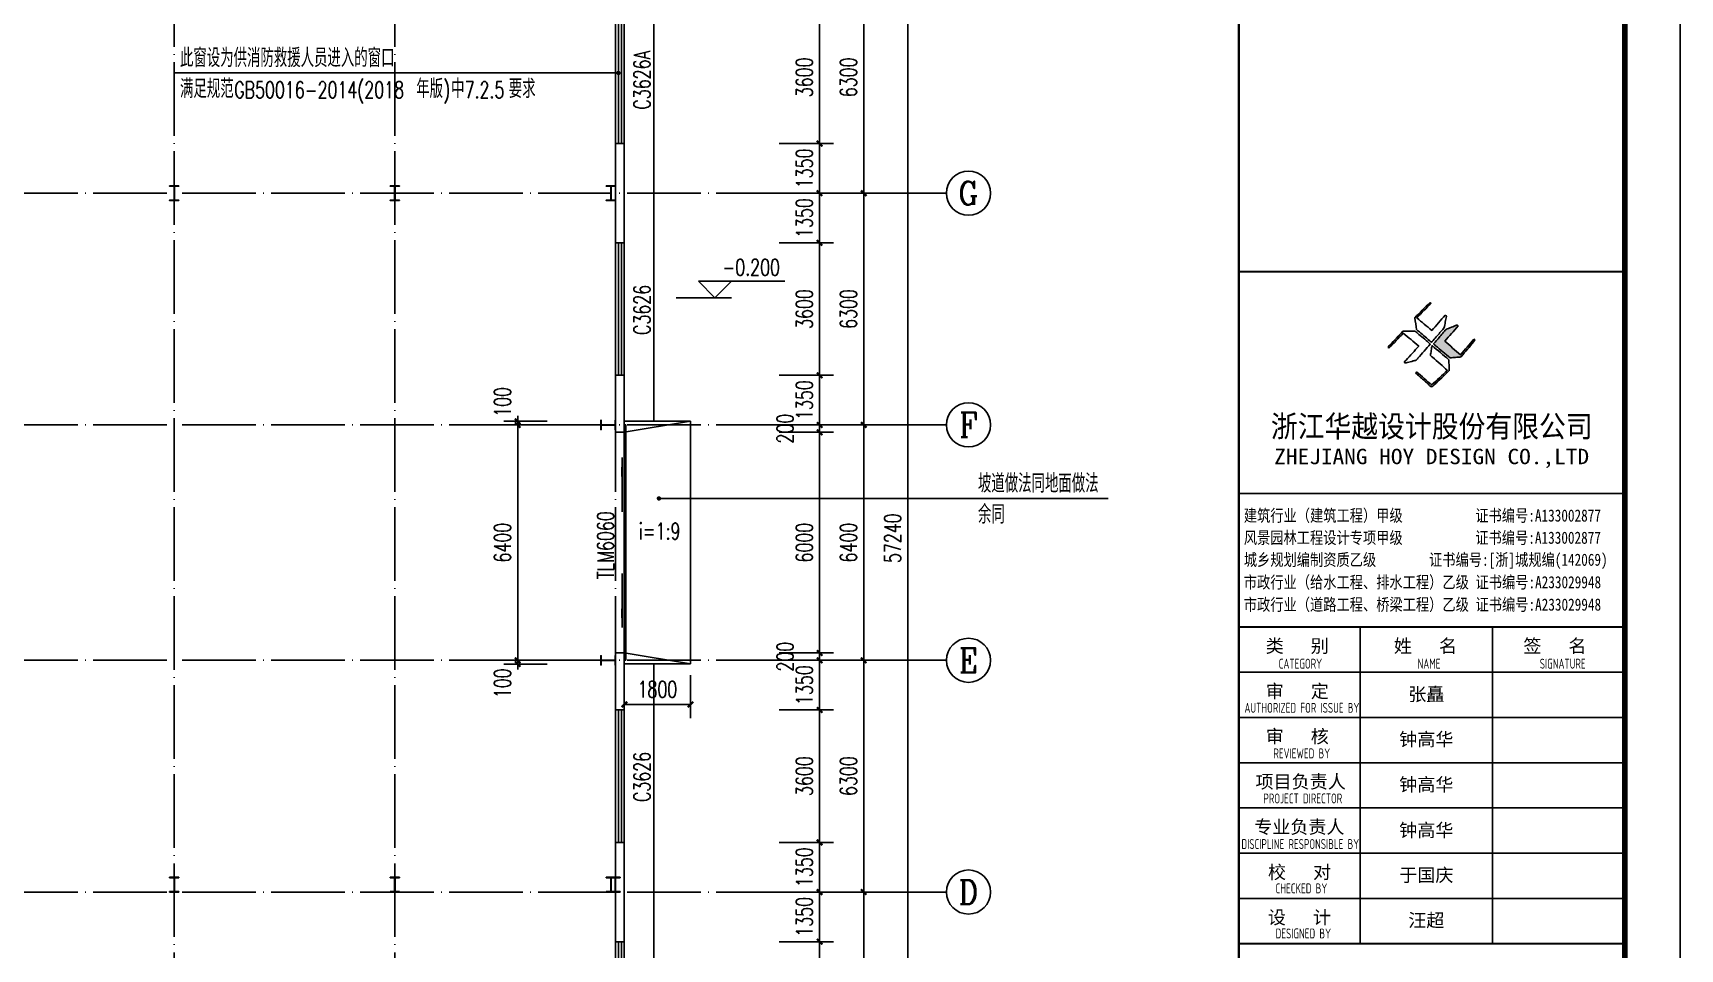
# Model space of a CAD drawing. Extents: x 1900113 to 2270874, y 17288394 to 17931430.
# Drawn here: x 2226082 to 2270874, y 17776825 to 17801733 of the extents above; entities that cross this region are included whole.
import ezdxf
from ezdxf.enums import TextEntityAlignment as Align

# ---------------------------------------------------------------- set-up
doc = ezdxf.new("R2010")
doc.units = 0
doc.header["$LTSCALE"] = 1000
doc.header["$MEASUREMENT"] = 0
doc.linetypes.add('DOTE', pattern=[2.42, 2, -0.2, 0.02, -0.2])
doc.layers.get('Defpoints').update_dxf_attribs({"color": 250})
for name, color, linetype in [('AXIS_TEXT', 7, 'Continuous'), ('AXIS_内部', 151, 'Continuous'), ('AXIS_外部', 171, 'Continuous'), ('COLUMN', 2, 'Continuous'), ('DIM_LEAD', 145, 'Continuous'), ('DIM_SYMB', 165, 'Continuous'), ('DOTE', 1, 'DOTE'), ('GROUND', 150, 'Continuous'), ('PUB_TEXT', 7, 'Continuous'), ('PUB_TITLE', 4, 'Continuous'), ('TK', 4, 'Continuous'), ('WALL-PARAPET', 6, 'Continuous'), ('WINDOW', 140, 'Continuous'), ('WINDOW_TEXT', 7, 'Continuous'), ('标高', 83, 'Continuous')]:
    doc.layers.add(name, color=color, linetype=linetype)
doc.styles.add('-宋体', font='', dxfattribs={"width": 0.8})
doc.styles.add('_TCH_AXIS', font='COMPLEX', dxfattribs={"bigfont": 'GBCBIG'})
doc.styles.add('_TCH_DIM', font='SIMPLEX', dxfattribs={"bigfont": 'GBCBIG'})
doc.styles.add('_TCH_DIM_T3', font='SIMPLEX', dxfattribs={"width": 0.705882, "bigfont": 'GBCBIG'})
doc.styles.add('_TCH_WINDOW', font='SIMPLEX', dxfattribs={"height": 3.5, "bigfont": 'GBCBIG'})
doc.styles.add('COMPLEX', font='COMPLEX')
doc.styles.add('HT', font='simhei.ttf', dxfattribs={"width": 0.7})
doc.styles.add('TSSD_REIN', font='tssdeng.shx', dxfattribs={"width": 0.7, "bigfont": 'tssdchn.shx'})
doc.styles.add('图签宋体', font='', dxfattribs={"height": 300})
doc.styles.add('图签黑体', font='simhei.ttf', dxfattribs={"height": 550})
doc.styles.get('-宋体').set_extended_font_data('SimSun')
doc.styles.get('图签宋体').set_extended_font_data('NSimSun')
doc.dimstyles.new('_TCH_ARCH&&150', dxfattribs={"dimtxt": 446.25, "dimasz": 150, "dimexe": 375, "dimexo": 450, "dimgap": 189.375, "dimtad": 1, "dimdec": 0, "dimzin": 0, "dimdsep": 46, "dimtxsty": '_TCH_DIM_T3', "dimblk": 'ARCHTICK', "dimcen": 0.09, "dimclrt": 7, "dimazin": 2, "dimtfac": 1, "dimtdec": 0, "dimtix": 1, "dimtmove": 2, "dimatfit": 3, "dimfxl": 0, "dimtolj": 1, "dimtzin": 0, "dimarcsym": 0})

# ---------------------------------------------------------------- blocks, each defined once
blk = doc.blocks.new('A$C3ACC4A1C')
at = {"layer": 'COLUMN'}
h = blk.add_hatch(color=256, dxfattribs=at)
h.paths.add_polyline_path([(125, 400), (0, 400), (0, 388), (120, 388), (120, 200), (125, 200)])
h.paths.add_polyline_path([(250, 400), (125, 400), (125, 200), (130, 200), (130, 388), (250, 388)])
h.paths.add_polyline_path([(250, 12), (130, 12), (130, 200), (125, 200), (125, 0), (250, 0)])
h.paths.add_polyline_path([(125, 200), (120, 200), (120, 12), (0, 12), (0, 0), (125, 0)])
blk.add_lwpolyline([(0, 0), (0, 12), (120, 12), (120, 388), (0, 388), (0, 400), (250, 400), (250, 388), (130, 388), (130, 12), (250, 12), (250, 0)], close=True, dxfattribs=at)
blk = doc.blocks.new('A$C053D6479')
at = {"layer": 'PUB_TITLE'}
h = blk.add_hatch(color=256, dxfattribs=at)
h.dxf.hatch_style = 1
edge = h.paths.add_edge_path()
edge.add_spline(control_points=[(1026, 827), (1105, 920), (1188, 1008), (1266, 1102)], knot_values=[13, 13, 13, 13, 14, 14, 14, 14], degree=3, periodic=0)
edge.add_spline(control_points=[(1266, 1102), (1258, 1111), (1249, 1119), (1239, 1116)], knot_values=[12, 12, 12, 12, 13, 13, 13, 13], degree=3, periodic=0)
edge.add_spline(control_points=[(1239, 1116), (1210, 1107), (1179, 1092), (1144, 1077)], knot_values=[11, 11, 11, 11, 12, 12, 12, 12], degree=3, periodic=0)
edge.add_spline(control_points=[(1144, 1077), (1109, 1063), (1069, 1053), (1047, 1038)], knot_values=[10, 10, 10, 10, 11, 11, 11, 11], degree=3, periodic=0)
edge.add_spline(control_points=[(1047, 1038), (1028, 1026), (1007, 992), (991, 972)], knot_values=[9, 9, 9, 9, 10, 10, 10, 10], degree=3, periodic=0)
edge.add_spline(control_points=[(991, 972), (942, 913), (899, 868), (849, 810)], knot_values=[8, 8, 8, 8, 9, 9, 9, 9], degree=3, periodic=0)
edge.add_spline(control_points=[(849, 810), (842, 801), (822, 776), (822, 775)], knot_values=[7, 7, 7, 7, 8, 8, 8, 8], degree=3, periodic=0)
edge.add_spline(control_points=[(822, 775), (823, 771), (848, 752), (859, 744)], knot_values=[6, 6, 6, 6, 7, 7, 7, 7], degree=3, periodic=0)
edge.add_spline(control_points=[(859, 744), (949, 670), (1035, 592), (1122, 521)], knot_values=[5, 5, 5, 5, 6, 6, 6, 6], degree=3, periodic=0)
edge.add_spline(control_points=[(1122, 521), (1153, 527), (1185, 530), (1217, 533)], knot_values=[4, 4, 4, 4, 5, 5, 5, 5], degree=3, periodic=0)
edge.add_spline(control_points=[(1217, 533), (1246, 535), (1293, 532), (1316, 542)], knot_values=[3, 3, 3, 3, 4, 4, 4, 4], degree=3, periodic=0)
edge.add_spline(control_points=[(1316, 542), (1327, 547), (1338, 565), (1349, 579)], knot_values=[2, 2, 2, 2, 3, 3, 3, 3], degree=3, periodic=0)
edge.add_spline(control_points=[(1349, 579), (1423, 670), (1507, 759), (1572, 848)], knot_values=[1, 1, 1, 1, 2, 2, 2, 2], degree=3, periodic=0)
edge.add_spline(control_points=[(1572, 848), (1564, 852), (1561, 861), (1551, 862)], knot_values=[0, 0, 0, 0, 1, 1, 1, 1], degree=3, periodic=0)
edge.add_spline(control_points=[(1551, 862), (1469, 769), (1393, 671), (1310, 579)], knot_values=[15, 15, 15, 15, 16, 16, 16, 16], degree=3, periodic=0)
edge.add_spline(control_points=[(1310, 579), (1216, 662), (1118, 742), (1026, 827)], knot_values=[14, 14, 14, 14, 15, 15, 15, 15], degree=3, periodic=0)
at = {"layer": 'TK'}
for points, knots in [([(1031, 1298), (1066, 1286), (1054, 1262), (1045, 1224), (1036, 1188), (1031, 1158), (1024, 1121), (1020, 1104), (1017, 1085), (1012, 1071), (1004, 1052), (976, 1026), (956, 1003), (906, 946), (866, 899), (814, 839), (806, 829), (789, 806), (787, 806), (777, 804), (728, 856), (719, 864), (651, 922), (580, 978), (514, 1036), (509, 1106), (488, 1176), (479, 1247), (570, 1343), (663, 1436), (758, 1526), (764, 1523), (768, 1518), (774, 1515), (693, 1422), (599, 1343), (520, 1249), (607, 1171), (698, 1096), (789, 1021), (874, 1109), (950, 1206), (1031, 1298)], [0, 0, 0, 0, 1, 1, 1, 2, 2, 2, 3, 3, 3, 4, 4, 4, 5, 5, 5, 6, 6, 6, 7, 7, 7, 8, 8, 8, 9, 9, 9, 10, 10, 10, 11, 11, 11, 12, 12, 12, 13, 13, 13, 14, 14, 14, 14]), ([(555, 949), (624, 891), (699, 833), (760, 773), (689, 691), (614, 604), (539, 517), (529, 505), (516, 487), (506, 482), (492, 475), (469, 472), (452, 467), (416, 456), (383, 448), (342, 438), (323, 433), (297, 422), (293, 440), (291, 452), (313, 470), (322, 480), (400, 566), (477, 652), (553, 736), (460, 815), (366, 894), (270, 970), (183, 883), (101, 791), (16, 703), (-18, 714), (9, 735), (28, 755), (103, 838), (192, 930), (266, 1005), (319, 1009), (387, 1005), (442, 1007), (456, 1008), (472, 1011), (485, 1007), (507, 1000), (534, 967), (555, 949)], [0, 0, 0, 0, 1, 1, 1, 2, 2, 2, 3, 3, 3, 4, 4, 4, 5, 5, 5, 6, 6, 6, 7, 7, 7, 8, 8, 8, 9, 9, 9, 10, 10, 10, 11, 11, 11, 12, 12, 12, 13, 13, 13, 14, 14, 14, 15, 15, 15, 15]), ([(1551, 862), (1561, 861), (1564, 852), (1572, 848), (1507, 759), (1423, 670), (1349, 579), (1338, 565), (1327, 547), (1316, 542), (1293, 532), (1246, 535), (1217, 533), (1185, 530), (1153, 527), (1122, 521), (1035, 592), (949, 670), (859, 744), (848, 752), (823, 771), (822, 775), (822, 776), (842, 801), (849, 810), (899, 868), (942, 913), (991, 972), (1007, 992), (1028, 1026), (1047, 1038), (1069, 1053), (1109, 1063), (1144, 1077), (1179, 1092), (1210, 1107), (1239, 1116), (1249, 1119), (1258, 1111), (1266, 1102), (1188, 1008), (1105, 920), (1026, 827), (1118, 742), (1216, 662), (1310, 579), (1393, 671), (1469, 769), (1551, 862)], [0, 0, 0, 0, 1, 1, 1, 2, 2, 2, 3, 3, 3, 4, 4, 4, 5, 5, 5, 6, 6, 6, 7, 7, 7, 8, 8, 8, 9, 9, 9, 10, 10, 10, 11, 11, 11, 12, 12, 12, 13, 13, 13, 14, 14, 14, 15, 15, 15, 16, 16, 16, 16]), ([(1097, 490), (1100, 425), (1106, 361), (1107, 294), (1018, 207), (925, 121), (830, 33), (818, 21), (800, 0), (787, 0), (768, -1), (725, 49), (712, 60), (662, 103), (616, 143), (568, 186), (545, 207), (518, 224), (499, 250), (501, 259), (511, 261), (516, 267), (609, 192), (696, 111), (785, 33), (883, 118), (977, 208), (1070, 298), (992, 373), (892, 456), (803, 534), (791, 544), (768, 561), (766, 569), (761, 588), (776, 634), (780, 655), (785, 690), (788, 721), (795, 746), (897, 661), (998, 576), (1097, 490)], [0, 0, 0, 0, 1, 1, 1, 2, 2, 2, 3, 3, 3, 4, 4, 4, 5, 5, 5, 6, 6, 6, 7, 7, 7, 8, 8, 8, 9, 9, 9, 10, 10, 10, 11, 11, 11, 12, 12, 12, 13, 13, 13, 14, 14, 14, 14])]:
    blk.add_open_spline(points, degree=3, knots=knots, dxfattribs=at)
blk = doc.blocks.new('GeYuanFrame_52371686', base_point=(20.09, 4.53))
at = {"layer": 'PUB_TITLE'}
for points in [[(1013.09, 235.33), (1013.09, 292.73)], [(1037.09, 235.33), (1037.09, 292.73)]]:
    blk.add_lwpolyline(points, dxfattribs=at)
at = {"layer": 'TK'}
for p, q in [((991.09, 316.93), (1061.09, 316.93)), ((991.09, 284.53), (1061.09, 284.53)), ((991.09, 276.33), (1061.09, 276.33)), ((991.09, 268.13), (1061.09, 268.13)), ((991.09, 259.93), (1061.09, 259.93)), ((991.09, 251.73), (1061.09, 251.73)), ((991.09, 243.53), (1061.09, 243.53)), ((991.09, 235.33), (1061.09, 235.33)), ((991.09, 235.33), (1061.09, 235.33))]:
    blk.add_line(p, q, dxfattribs=at)
blk.add_lwpolyline([(20.09, 4.53), (20.09, 598.53), (1071.09, 598.53), (1071.09, 4.53)], close=True, dxfattribs=at)
at = {"layer": 'TK', "const_width": 1}
blk.add_lwpolyline([(45.09, 588.53), (1061.09, 588.53), (1061.09, 14.53), (45.09, 14.53)], close=True, dxfattribs=at)
at = {"layer": 'TK'}
for points, const_width in [([(991.09, 588.53), (991.09, 14.53)], 0.4), ([(991.09, 357.14), (1061.09, 357.14)], 0.35), ([(991.09, 292.73), (1061.09, 292.73)], 0.35), ([(991.09, 292.73), (1061.09, 292.73)], 0.35), ([(991.09, 235.33), (1061.09, 235.33)], 0.35)]:
    blk.add_lwpolyline(points, dxfattribs=dict(at, const_width=const_width))
for points in [[(991.09, 292.73), (1061.09, 292.73)], [(991.09, 235.33), (1061.09, 235.33)]]:
    blk.add_lwpolyline(points, dxfattribs=at)
at = {"layer": 'PUB_TITLE', "xscale": 0.01000000000021828, "yscale": 0.01000000000021828, "zscale": 0.01}
blk.add_blockref('A$C053D6479', (1018.19, 336.27), dxfattribs=at)
at = {"layer": 'TK'}
for s, height, style, width, p in [('浙江华越设计股份有限公司', 3.96, 'HT', 0.9, (1026.07, 329.16)), ('ZHEJIANG HOY DESIGN CO.,LTD', 2.8, '图签黑体', 1.11, (1026.06, 323.29))]:
    blk.add_text(s, height=height, dxfattribs=dict(at, style=style, width=width)).set_placement(p, align=Align.MIDDLE)
for s, height, style, width, p in [('建筑行业（建筑工程）甲级           证书编号:A133002877', 2.2, '-宋体', 0.8, (992, 311.83)), ('风景园林工程设计专项甲级           证书编号:A133002877', 2.2, '-宋体', 0.8, (992, 307.81)), ('城乡规划编制资质乙级        证书编号:[浙]城规编(142069)', 2.2, '-宋体', 0.8, (992, 303.82)), ('市政行业（给水工程、排水工程）乙级 证书编号:A233029948', 2.2, '-宋体', 0.8, (992, 299.74)), ('市政行业（道路工程、桥梁工程）乙级 证书编号:A233029948', 2.2, '-宋体', 0.8, (992, 295.69)), ('CATEGORY', 1.8, 'TSSD_REIN', 0.7, (998.32, 285.17)), ('NAME', 1.8, 'TSSD_REIN', 0.7, (1023.51, 285.17)), ('SIGNATURE', 1.8, 'TSSD_REIN', 0.7, (1045.66, 285.17)), ('AUTHORIZED FOR ISSUE BY', 1.8, 'TSSD_REIN', 0.7, (992.12, 277.17)), ('REVIEWED BY', 1.8, 'TSSD_REIN', 0.7, (997.36, 268.91)), ('PROJECT DIRECTOR', 1.8, 'TSSD_REIN', 0.7, (995.55, 260.74)), ('DISCIPLINE RESPONSIBLE BY', 1.8, 'TSSD_REIN', 0.7, (991.57, 252.48)), ('CHECKED BY', 1.8, 'TSSD_REIN', 0.7, (997.75, 244.44)), ('DESIGNED BY', 1.8, 'TSSD_REIN', 0.7, (997.76, 236.27))]:
    blk.add_text(s, height=height, dxfattribs=dict(at, style=style, width=width)).set_placement(p)
at = {"layer": 'TK', "style": '图签宋体'}
for s, p in [('类   别', (995.97, 288.09)), ('姓   名', (1019.2, 288.09)), ('签   名', (1042.68, 288.09)), ('审   定', (995.97, 279.89)), ('审   核', (995.97, 271.69)), ('项目负责人', (994.13, 263.49)), ('专业负责人', (993.89, 255.29)), ('校   对', (996.38, 247.09)), ('设   计', (996.36, 238.89))]:
    blk.add_text(s, height=2.4, dxfattribs=at).set_placement(p)
at = {"layer": 'TK', "char_height": 2.4, "width": 24, "attachment_point": 5, "style": '图签宋体'}
for s, insert in [('张矗', (1025.09, 280.4)), ('钟高华', (1025.09, 272.23)), ('钟高华', (1025.09, 264.03)), ('钟高华', (1025.09, 255.76)), ('于国庆', (1025.09, 247.63)), ('汪超', (1025.09, 239.43))]:
    blk.add_mtext(s, dxfattribs=dict(at, insert=insert))
blk = doc.blocks.new('_ArchTick')
at = {"color": 0, "linetype": 'ByBlock', "const_width": 0.4}
blk.add_lwpolyline([(-0.5, -0.5), (0.5, 0.5)], dxfattribs=at)
blk = doc.blocks.new('*D230')
at = {"layer": 'AXIS_内部', "color": 0, "lineweight": -2}
for p, q in [((2239264, 17791175), (2239264, 17791325)), ((2240064, 17791175), (2238889, 17791175)), ((2240064, 17791075), (2238889, 17791075)), ((2239264, 17791075), (2239264, 17791175)), ((2239264, 17791075), (2239264, 17790925))]:
    blk.add_line(p, q, dxfattribs=at)
at = {"layer": 'Defpoints', "color": 0}
for p in [(2239264, 17791175), (2240514, 17791175), (2240514, 17791075)]:
    blk.add_point(p, dxfattribs=at)
at = {"layer": 'AXIS_内部', "color": 0, "lineweight": -2, "xscale": 150, "yscale": 150, "zscale": 150}
for p, rotation in [((2239264, 17791175), 270), ((2239264, 17791075), 90)]:
    blk.add_blockref('_ArchTick', p, dxfattribs=dict(at, rotation=rotation))
at = {"layer": 'AXIS_内部', "color": 7, "insert": (2238851, 17791700), "char_height": 446.2, "attachment_point": 5, "rotation": 90, "style": '_TCH_DIM_T3'}
blk.add_mtext('\\A1;100', dxfattribs=at)
blk = doc.blocks.new('*D231')
at = {"layer": 'AXIS_内部', "color": 0, "lineweight": -2}
for p, q in [((2240064, 17791075), (2238889, 17791075)), ((2239264, 17784675), (2239264, 17791075)), ((2240064, 17784675), (2238889, 17784675))]:
    blk.add_line(p, q, dxfattribs=at)
at = {"layer": 'Defpoints', "color": 0}
for p in [(2239264, 17791075), (2240514, 17791075), (2240514, 17784675)]:
    blk.add_point(p, dxfattribs=at)
at = {"layer": 'AXIS_内部', "color": 0, "lineweight": -2, "xscale": 150, "yscale": 150, "zscale": 150}
for p, rotation in [((2239264, 17791075), 90), ((2239264, 17784675), 270)]:
    blk.add_blockref('_ArchTick', p, dxfattribs=dict(at, rotation=rotation))
at = {"layer": 'AXIS_内部', "color": 7, "insert": (2238851, 17787875), "char_height": 446.2, "attachment_point": 5, "rotation": 90, "style": '_TCH_DIM_T3'}
blk.add_mtext('\\A1;6400', dxfattribs=at)
blk = doc.blocks.new('*D232')
at = {"layer": 'AXIS_内部', "color": 0, "lineweight": -2}
for p, q in [((2240064, 17784675), (2238889, 17784675)), ((2240064, 17784575), (2238889, 17784575)), ((2239264, 17784675), (2239264, 17784825)), ((2239264, 17784575), (2239264, 17784675)), ((2239264, 17784575), (2239264, 17784425))]:
    blk.add_line(p, q, dxfattribs=at)
at = {"layer": 'Defpoints', "color": 0}
for p in [(2239264, 17784675), (2240514, 17784675), (2240514, 17784575)]:
    blk.add_point(p, dxfattribs=at)
at = {"layer": 'AXIS_内部', "color": 0, "lineweight": -2, "xscale": 150, "yscale": 150, "zscale": 150}
for p, rotation in [((2239264, 17784675), 270), ((2239264, 17784575), 90)]:
    blk.add_blockref('_ArchTick', p, dxfattribs=dict(at, rotation=rotation))
at = {"layer": 'AXIS_内部', "color": 7, "insert": (2238851, 17784050), "char_height": 446.2, "attachment_point": 5, "rotation": 90, "style": '_TCH_DIM_T3'}
blk.add_mtext('\\A1;100', dxfattribs=at)
blk = doc.blocks.new('*D235')
at = {"layer": 'AXIS_内部', "color": 0, "lineweight": -2}
for p, q in [((2242164, 17784275), (2242164, 17783100)), ((2243964, 17784275), (2243964, 17783100)), ((2242164, 17783475), (2243964, 17783475))]:
    blk.add_line(p, q, dxfattribs=at)
at = {"layer": 'Defpoints', "color": 0}
for p in [(2242164, 17784725), (2243964, 17784725), (2243964, 17783475)]:
    blk.add_point(p, dxfattribs=at)
at = {"layer": 'AXIS_内部', "color": 0, "lineweight": -2, "xscale": 150, "yscale": 150, "zscale": 150, "rotation": 180}
blk.add_blockref('_ArchTick', (2242164, 17783475), dxfattribs=at)
at = {"layer": 'AXIS_内部', "color": 0, "lineweight": -2, "xscale": 150, "yscale": 150, "zscale": 150}
blk.add_blockref('_ArchTick', (2243964, 17783475), dxfattribs=at)
at = {"layer": 'AXIS_内部', "color": 7, "insert": (2243064, 17783888), "char_height": 446.2, "attachment_point": 5, "style": '_TCH_DIM_T3'}
blk.add_mtext('\\A1;1800', dxfattribs=at)
blk = doc.blocks.new('*D254')
at = {"layer": 'AXIS_内部', "color": 0, "lineweight": -2}
for p, q in [((2246374, 17777025), (2247849, 17777025)), ((2247474, 17773425), (2247474, 17777025)), ((2246374, 17773425), (2247849, 17773425))]:
    blk.add_line(p, q, dxfattribs=at)
at = {"layer": 'Defpoints', "color": 0}
for p in [(2245924, 17777025), (2247474, 17777025), (2245924, 17773425)]:
    blk.add_point(p, dxfattribs=at)
at = {"layer": 'AXIS_内部', "color": 0, "lineweight": -2, "xscale": 150, "yscale": 150, "zscale": 150}
for p, rotation in [((2247474, 17777025), 90), ((2247474, 17773425), 270)]:
    blk.add_blockref('_ArchTick', p, dxfattribs=dict(at, rotation=rotation))
at = {"layer": 'AXIS_内部', "color": 7, "insert": (2247061, 17775225), "char_height": 446.2, "attachment_point": 5, "rotation": 90, "style": '_TCH_DIM_T3'}
blk.add_mtext('\\A1;3600', dxfattribs=at)
blk = doc.blocks.new('*D255')
at = {"layer": 'AXIS_内部', "color": 0, "lineweight": -2}
for p, q in [((2246374, 17778375), (2247849, 17778375)), ((2247474, 17778375), (2247474, 17778525)), ((2247474, 17777025), (2247474, 17778375)), ((2246374, 17777025), (2247849, 17777025)), ((2247474, 17777025), (2247474, 17776875))]:
    blk.add_line(p, q, dxfattribs=at)
at = {"layer": 'Defpoints', "color": 0}
for p in [(2245924, 17778375), (2247474, 17778375), (2245924, 17777025)]:
    blk.add_point(p, dxfattribs=at)
at = {"layer": 'AXIS_内部', "color": 0, "lineweight": -2, "xscale": 150, "yscale": 150, "zscale": 150}
for p, rotation in [((2247474, 17778375), 270), ((2247474, 17777025), 90)]:
    blk.add_blockref('_ArchTick', p, dxfattribs=dict(at, rotation=rotation))
at = {"layer": 'AXIS_内部', "color": 7, "insert": (2247061, 17777700), "char_height": 446.2, "attachment_point": 5, "rotation": 90, "style": '_TCH_DIM_T3'}
blk.add_mtext('\\A1;1350', dxfattribs=at)
blk = doc.blocks.new('*D256')
at = {"layer": 'AXIS_内部', "color": 0, "lineweight": -2}
for p, q in [((2246374, 17779725), (2247849, 17779725)), ((2247474, 17779725), (2247474, 17779875)), ((2247474, 17778375), (2247474, 17779725)), ((2246374, 17778375), (2247849, 17778375)), ((2247474, 17778375), (2247474, 17778225))]:
    blk.add_line(p, q, dxfattribs=at)
at = {"layer": 'Defpoints', "color": 0}
for p in [(2245924, 17779725), (2247474, 17779725), (2245924, 17778375)]:
    blk.add_point(p, dxfattribs=at)
at = {"layer": 'AXIS_内部', "color": 0, "lineweight": -2, "xscale": 150, "yscale": 150, "zscale": 150}
for p, rotation in [((2247474, 17779725), 270), ((2247474, 17778375), 90)]:
    blk.add_blockref('_ArchTick', p, dxfattribs=dict(at, rotation=rotation))
at = {"layer": 'AXIS_内部', "color": 7, "insert": (2247061, 17779050), "char_height": 446.2, "attachment_point": 5, "rotation": 90, "style": '_TCH_DIM_T3'}
blk.add_mtext('\\A1;1350', dxfattribs=at)
blk = doc.blocks.new('*D257')
at = {"layer": 'AXIS_内部', "color": 0, "lineweight": -2}
for p, q in [((2246374, 17783325), (2247849, 17783325)), ((2247474, 17779725), (2247474, 17783325)), ((2246374, 17779725), (2247849, 17779725))]:
    blk.add_line(p, q, dxfattribs=at)
at = {"layer": 'Defpoints', "color": 0}
for p in [(2245924, 17783325), (2247474, 17783325), (2245924, 17779725)]:
    blk.add_point(p, dxfattribs=at)
at = {"layer": 'AXIS_内部', "color": 0, "lineweight": -2, "xscale": 150, "yscale": 150, "zscale": 150}
for p, rotation in [((2247474, 17783325), 90), ((2247474, 17779725), 270)]:
    blk.add_blockref('_ArchTick', p, dxfattribs=dict(at, rotation=rotation))
at = {"layer": 'AXIS_内部', "color": 7, "insert": (2247061, 17781525), "char_height": 446.2, "attachment_point": 5, "rotation": 90, "style": '_TCH_DIM_T3'}
blk.add_mtext('\\A1;3600', dxfattribs=at)
blk = doc.blocks.new('*D258')
at = {"layer": 'AXIS_内部', "color": 0, "lineweight": -2}
for p, q in [((2246374, 17784675), (2247849, 17784675)), ((2247474, 17784675), (2247474, 17784825)), ((2247474, 17783325), (2247474, 17784675)), ((2246374, 17783325), (2247849, 17783325)), ((2247474, 17783325), (2247474, 17783175))]:
    blk.add_line(p, q, dxfattribs=at)
at = {"layer": 'Defpoints', "color": 0}
for p in [(2245924, 17784675), (2247474, 17784675), (2245924, 17783325)]:
    blk.add_point(p, dxfattribs=at)
at = {"layer": 'AXIS_内部', "color": 0, "lineweight": -2, "xscale": 150, "yscale": 150, "zscale": 150}
for p, rotation in [((2247474, 17784675), 270), ((2247474, 17783325), 90)]:
    blk.add_blockref('_ArchTick', p, dxfattribs=dict(at, rotation=rotation))
at = {"layer": 'AXIS_内部', "color": 7, "insert": (2247061, 17784000), "char_height": 446.2, "attachment_point": 5, "rotation": 90, "style": '_TCH_DIM_T3'}
blk.add_mtext('\\A1;1350', dxfattribs=at)
blk = doc.blocks.new('*D259')
at = {"layer": 'AXIS_内部', "color": 0, "lineweight": -2}
for p, q in [((2247474, 17784875), (2247474, 17785025)), ((2246374, 17784875), (2247849, 17784875)), ((2246374, 17784675), (2247849, 17784675)), ((2247474, 17784675), (2247474, 17784875)), ((2247474, 17784675), (2247474, 17784525))]:
    blk.add_line(p, q, dxfattribs=at)
at = {"layer": 'Defpoints', "color": 0}
for p in [(2245924, 17784875), (2245924, 17784675), (2247474, 17784875)]:
    blk.add_point(p, dxfattribs=at)
at = {"layer": 'AXIS_内部', "color": 0, "lineweight": -2, "xscale": 150, "yscale": 150, "zscale": 150}
for p, rotation in [((2247474, 17784875), 270), ((2247474, 17784675), 90)]:
    blk.add_blockref('_ArchTick', p, dxfattribs=dict(at, rotation=rotation))
at = {"layer": 'AXIS_内部', "color": 7, "insert": (2246536, 17784775), "char_height": 446.2, "attachment_point": 5, "rotation": 90, "style": '_TCH_DIM_T3'}
blk.add_mtext('\\A1;200', dxfattribs=at)
blk = doc.blocks.new('*D260')
at = {"layer": 'AXIS_内部', "color": 0, "lineweight": -2}
for p, q in [((2246374, 17790875), (2247849, 17790875)), ((2247474, 17784875), (2247474, 17790875)), ((2246374, 17784875), (2247849, 17784875))]:
    blk.add_line(p, q, dxfattribs=at)
at = {"layer": 'Defpoints', "color": 0}
for p in [(2245924, 17790875), (2247474, 17790875), (2245924, 17784875)]:
    blk.add_point(p, dxfattribs=at)
at = {"layer": 'AXIS_内部', "color": 0, "lineweight": -2, "xscale": 150, "yscale": 150, "zscale": 150}
for p, rotation in [((2247474, 17790875), 90), ((2247474, 17784875), 270)]:
    blk.add_blockref('_ArchTick', p, dxfattribs=dict(at, rotation=rotation))
at = {"layer": 'AXIS_内部', "color": 7, "insert": (2247061, 17787875), "char_height": 446.2, "attachment_point": 5, "rotation": 90, "style": '_TCH_DIM_T3'}
blk.add_mtext('\\A1;6000', dxfattribs=at)
blk = doc.blocks.new('*D261')
at = {"layer": 'AXIS_内部', "color": 0, "lineweight": -2}
for p, q in [((2247474, 17791075), (2247474, 17791225)), ((2246374, 17791075), (2247849, 17791075)), ((2246374, 17790875), (2247849, 17790875)), ((2247474, 17790875), (2247474, 17791075)), ((2247474, 17790875), (2247474, 17790725))]:
    blk.add_line(p, q, dxfattribs=at)
at = {"layer": 'Defpoints', "color": 0}
for p in [(2245924, 17791075), (2245924, 17790875), (2247474, 17791075)]:
    blk.add_point(p, dxfattribs=at)
at = {"layer": 'AXIS_内部', "color": 0, "lineweight": -2, "xscale": 150, "yscale": 150, "zscale": 150}
for p, rotation in [((2247474, 17791075), 270), ((2247474, 17790875), 90)]:
    blk.add_blockref('_ArchTick', p, dxfattribs=dict(at, rotation=rotation))
at = {"layer": 'AXIS_内部', "color": 7, "insert": (2246536, 17790975), "char_height": 446.2, "attachment_point": 5, "rotation": 90, "style": '_TCH_DIM_T3'}
blk.add_mtext('\\A1;200', dxfattribs=at)
blk = doc.blocks.new('*D262')
at = {"layer": 'AXIS_内部', "color": 0, "lineweight": -2}
for p, q in [((2247474, 17792425), (2247474, 17792575)), ((2246374, 17792425), (2247849, 17792425)), ((2247474, 17791075), (2247474, 17792425)), ((2246374, 17791075), (2247849, 17791075)), ((2247474, 17791075), (2247474, 17790925))]:
    blk.add_line(p, q, dxfattribs=at)
at = {"layer": 'Defpoints', "color": 0}
for p in [(2245924, 17792425), (2247474, 17792425), (2245924, 17791075)]:
    blk.add_point(p, dxfattribs=at)
at = {"layer": 'AXIS_内部', "color": 0, "lineweight": -2, "xscale": 150, "yscale": 150, "zscale": 150}
for p, rotation in [((2247474, 17792425), 270), ((2247474, 17791075), 90)]:
    blk.add_blockref('_ArchTick', p, dxfattribs=dict(at, rotation=rotation))
at = {"layer": 'AXIS_内部', "color": 7, "insert": (2247061, 17791750), "char_height": 446.2, "attachment_point": 5, "rotation": 90, "style": '_TCH_DIM_T3'}
blk.add_mtext('\\A1;1350', dxfattribs=at)
blk = doc.blocks.new('*D263')
at = {"layer": 'AXIS_内部', "color": 0, "lineweight": -2}
for p, q in [((2246374, 17796025), (2247849, 17796025)), ((2247474, 17792425), (2247474, 17796025)), ((2246374, 17792425), (2247849, 17792425))]:
    blk.add_line(p, q, dxfattribs=at)
at = {"layer": 'Defpoints', "color": 0}
for p in [(2245924, 17796025), (2247474, 17796025), (2245924, 17792425)]:
    blk.add_point(p, dxfattribs=at)
at = {"layer": 'AXIS_内部', "color": 0, "lineweight": -2, "xscale": 150, "yscale": 150, "zscale": 150}
for p, rotation in [((2247474, 17796025), 90), ((2247474, 17792425), 270)]:
    blk.add_blockref('_ArchTick', p, dxfattribs=dict(at, rotation=rotation))
at = {"layer": 'AXIS_内部', "color": 7, "insert": (2247061, 17794225), "char_height": 446.2, "attachment_point": 5, "rotation": 90, "style": '_TCH_DIM_T3'}
blk.add_mtext('\\A1;3600', dxfattribs=at)
blk = doc.blocks.new('*D264')
at = {"layer": 'AXIS_内部', "color": 0, "lineweight": -2}
for p, q in [((2247474, 17797375), (2247474, 17797525)), ((2246374, 17797375), (2247849, 17797375)), ((2247474, 17796025), (2247474, 17797375)), ((2246374, 17796025), (2247849, 17796025)), ((2247474, 17796025), (2247474, 17795875))]:
    blk.add_line(p, q, dxfattribs=at)
at = {"layer": 'Defpoints', "color": 0}
for p in [(2245924, 17797375), (2247474, 17797375), (2245924, 17796025)]:
    blk.add_point(p, dxfattribs=at)
at = {"layer": 'AXIS_内部', "color": 0, "lineweight": -2, "xscale": 150, "yscale": 150, "zscale": 150}
for p, rotation in [((2247474, 17797375), 270), ((2247474, 17796025), 90)]:
    blk.add_blockref('_ArchTick', p, dxfattribs=dict(at, rotation=rotation))
at = {"layer": 'AXIS_内部', "color": 7, "insert": (2247061, 17796700), "char_height": 446.2, "attachment_point": 5, "rotation": 90, "style": '_TCH_DIM_T3'}
blk.add_mtext('\\A1;1350', dxfattribs=at)
blk = doc.blocks.new('*D265')
at = {"layer": 'AXIS_内部', "color": 0, "lineweight": -2}
for p, q in [((2247474, 17798725), (2247474, 17798875)), ((2246374, 17798725), (2247849, 17798725)), ((2247474, 17797375), (2247474, 17798725)), ((2246374, 17797375), (2247849, 17797375)), ((2247474, 17797375), (2247474, 17797225))]:
    blk.add_line(p, q, dxfattribs=at)
at = {"layer": 'Defpoints', "color": 0}
for p in [(2245924, 17798725), (2247474, 17798725), (2245924, 17797375)]:
    blk.add_point(p, dxfattribs=at)
at = {"layer": 'AXIS_内部', "color": 0, "lineweight": -2, "xscale": 150, "yscale": 150, "zscale": 150}
for p, rotation in [((2247474, 17798725), 270), ((2247474, 17797375), 90)]:
    blk.add_blockref('_ArchTick', p, dxfattribs=dict(at, rotation=rotation))
at = {"layer": 'AXIS_内部', "color": 7, "insert": (2247061, 17798050), "char_height": 446.2, "attachment_point": 5, "rotation": 90, "style": '_TCH_DIM_T3'}
blk.add_mtext('\\A1;1350', dxfattribs=at)
blk = doc.blocks.new('*D266')
at = {"layer": 'AXIS_内部', "color": 0, "lineweight": -2}
for p, q in [((2246374, 17802325), (2247849, 17802325)), ((2247474, 17798725), (2247474, 17802325)), ((2246374, 17798725), (2247849, 17798725))]:
    blk.add_line(p, q, dxfattribs=at)
at = {"layer": 'Defpoints', "color": 0}
for p in [(2245924, 17802325), (2247474, 17802325), (2245924, 17798725)]:
    blk.add_point(p, dxfattribs=at)
at = {"layer": 'AXIS_内部', "color": 0, "lineweight": -2, "xscale": 150, "yscale": 150, "zscale": 150}
for p, rotation in [((2247474, 17802325), 90), ((2247474, 17798725), 270)]:
    blk.add_blockref('_ArchTick', p, dxfattribs=dict(at, rotation=rotation))
at = {"layer": 'AXIS_内部', "color": 7, "insert": (2247061, 17800525), "char_height": 446.2, "attachment_point": 5, "rotation": 90, "style": '_TCH_DIM_T3'}
blk.add_mtext('\\A1;3600', dxfattribs=at)
blk = doc.blocks.new('*D565')
at = {"layer": 'AXIS_外部', "color": 0, "lineweight": -2}
for p, q in [((2245374, 17778375), (2249049, 17778375)), ((2248674, 17772075), (2248674, 17778375)), ((2245374, 17772075), (2249049, 17772075))]:
    blk.add_line(p, q, dxfattribs=at)
at = {"layer": 'Defpoints', "color": 0}
for p in [(2244924, 17778375), (2248674, 17778375), (2244924, 17772075)]:
    blk.add_point(p, dxfattribs=at)
at = {"layer": 'AXIS_外部', "color": 0, "lineweight": -2, "xscale": 150, "yscale": 150, "zscale": 150}
for p, rotation in [((2248674, 17778375), 90), ((2248674, 17772075), 270)]:
    blk.add_blockref('_ArchTick', p, dxfattribs=dict(at, rotation=rotation))
at = {"layer": 'AXIS_外部', "color": 7, "insert": (2248261, 17775225), "char_height": 446.2, "attachment_point": 5, "rotation": 90, "style": '_TCH_DIM_T3'}
blk.add_mtext('\\A1;6300', dxfattribs=at)
blk = doc.blocks.new('*D566')
at = {"layer": 'AXIS_外部', "color": 0, "lineweight": -2}
for p, q in [((2245374, 17784675), (2249049, 17784675)), ((2248674, 17778375), (2248674, 17784675)), ((2245374, 17778375), (2249049, 17778375))]:
    blk.add_line(p, q, dxfattribs=at)
at = {"layer": 'Defpoints', "color": 0}
for p in [(2244924, 17784675), (2248674, 17784675), (2244924, 17778375)]:
    blk.add_point(p, dxfattribs=at)
at = {"layer": 'AXIS_外部', "color": 0, "lineweight": -2, "xscale": 150, "yscale": 150, "zscale": 150}
for p, rotation in [((2248674, 17784675), 90), ((2248674, 17778375), 270)]:
    blk.add_blockref('_ArchTick', p, dxfattribs=dict(at, rotation=rotation))
at = {"layer": 'AXIS_外部', "color": 7, "insert": (2248261, 17781525), "char_height": 446.2, "attachment_point": 5, "rotation": 90, "style": '_TCH_DIM_T3'}
blk.add_mtext('\\A1;6300', dxfattribs=at)
blk = doc.blocks.new('*D567')
at = {"layer": 'AXIS_外部', "color": 0, "lineweight": -2}
for p, q in [((2245374, 17791075), (2249049, 17791075)), ((2248674, 17784675), (2248674, 17791075)), ((2245374, 17784675), (2249049, 17784675))]:
    blk.add_line(p, q, dxfattribs=at)
at = {"layer": 'Defpoints', "color": 0}
for p in [(2244924, 17791075), (2248674, 17791075), (2244924, 17784675)]:
    blk.add_point(p, dxfattribs=at)
at = {"layer": 'AXIS_外部', "color": 0, "lineweight": -2, "xscale": 150, "yscale": 150, "zscale": 150}
for p, rotation in [((2248674, 17791075), 90), ((2248674, 17784675), 270)]:
    blk.add_blockref('_ArchTick', p, dxfattribs=dict(at, rotation=rotation))
at = {"layer": 'AXIS_外部', "color": 7, "insert": (2248261, 17787875), "char_height": 446.2, "attachment_point": 5, "rotation": 90, "style": '_TCH_DIM_T3'}
blk.add_mtext('\\A1;6400', dxfattribs=at)
blk = doc.blocks.new('*D568')
at = {"layer": 'AXIS_外部', "color": 0, "lineweight": -2}
for p, q in [((2245374, 17797375), (2249049, 17797375)), ((2248674, 17791075), (2248674, 17797375)), ((2245374, 17791075), (2249049, 17791075))]:
    blk.add_line(p, q, dxfattribs=at)
at = {"layer": 'Defpoints', "color": 0}
for p in [(2244924, 17797375), (2248674, 17797375), (2244924, 17791075)]:
    blk.add_point(p, dxfattribs=at)
at = {"layer": 'AXIS_外部', "color": 0, "lineweight": -2, "xscale": 150, "yscale": 150, "zscale": 150}
for p, rotation in [((2248674, 17797375), 90), ((2248674, 17791075), 270)]:
    blk.add_blockref('_ArchTick', p, dxfattribs=dict(at, rotation=rotation))
at = {"layer": 'AXIS_外部', "color": 7, "insert": (2248261, 17794225), "char_height": 446.2, "attachment_point": 5, "rotation": 90, "style": '_TCH_DIM_T3'}
blk.add_mtext('\\A1;6300', dxfattribs=at)
blk = doc.blocks.new('*D569')
at = {"layer": 'AXIS_外部', "color": 0, "lineweight": -2}
for p, q in [((2245374, 17803675), (2249049, 17803675)), ((2248674, 17797375), (2248674, 17803675)), ((2245374, 17797375), (2249049, 17797375))]:
    blk.add_line(p, q, dxfattribs=at)
at = {"layer": 'Defpoints', "color": 0}
for p in [(2244924, 17803675), (2248674, 17803675), (2244924, 17797375)]:
    blk.add_point(p, dxfattribs=at)
at = {"layer": 'AXIS_外部', "color": 0, "lineweight": -2, "xscale": 150, "yscale": 150, "zscale": 150}
for p, rotation in [((2248674, 17803675), 90), ((2248674, 17797375), 270)]:
    blk.add_blockref('_ArchTick', p, dxfattribs=dict(at, rotation=rotation))
at = {"layer": 'AXIS_外部', "color": 7, "insert": (2248261, 17800525), "char_height": 446.2, "attachment_point": 5, "rotation": 90, "style": '_TCH_DIM_T3'}
blk.add_mtext('\\A1;6300', dxfattribs=at)
blk = doc.blocks.new('*D573')
at = {"layer": 'AXIS_外部', "color": 0, "lineweight": -2}
for p, q in [((2245374, 17816615), (2250249, 17816615)), ((2249874, 17759375), (2249874, 17816615)), ((2245374, 17759375), (2250249, 17759375))]:
    blk.add_line(p, q, dxfattribs=at)
at = {"layer": 'Defpoints', "color": 0}
for p in [(2244924, 17816615), (2249874, 17816615), (2244924, 17759375)]:
    blk.add_point(p, dxfattribs=at)
at = {"layer": 'AXIS_外部', "color": 0, "lineweight": -2, "xscale": 150, "yscale": 150, "zscale": 150}
for p, rotation in [((2249874, 17816615), 90), ((2249874, 17759375), 270)]:
    blk.add_blockref('_ArchTick', p, dxfattribs=dict(at, rotation=rotation))
at = {"layer": 'AXIS_外部', "color": 7, "insert": (2249461, 17787995), "char_height": 446.2, "attachment_point": 5, "rotation": 90, "style": '_TCH_DIM_T3'}
blk.add_mtext('\\A1;57240', dxfattribs=at)
blk = doc.blocks.new('$WINLIB2D$00000001')
for p, q in [((-0.5, 0.5), (0.5, 0.5)), ((-0.5, 0.5), (-0.5, -0.5)), ((0.5, -0.5), (0.5, 0.5)), ((0.5, 0.167), (-0.5, 0.167)), ((0.5, -0.167), (-0.5, -0.167)), ((-0.5, -0.5), (0.5, -0.5))]:
    blk.add_line(p, q)
blk = doc.blocks.new('_AXISO')
blk.add_circle((0, 0), 0.5)
at = {"layer": 'AXIS_TEXT', "style": 'COMPLEX', "width": 1.041667}
blk.add_attdef('A', text='', height=0.56, dxfattribs=at).set_placement((-0.25, -0.28), (0.25, -0.28), align=Align.FIT)
blk = doc.blocks.new('$DorLib2D$00000130')
at = {"color": 0, "linetype": 'Continuous'}
for p, q in [((-0.5333, 0.6601), (-0.5333, 0.5127)), ((0, 0.6601), (-0.5333, 0.6601)), ((0, 0.5127), (0, 0.6601)), ((0.5333, 0.6601), (0, 0.6601)), ((0.5333, 0.6601), (0.5333, 0.5127)), ((0, 0.5127), (-0.5333, 0.5127)), ((0.5333, 0.5127), (0, 0.5127)), ((-0.3853, 0.2694), (-0.1396, 0.2694)), ((-0.3853, 0.2694), (-0.2999, 0.2144)), ((-0.2999, 0.2144), (-0.2999, 0.2694)), ((0.3853, 0.2694), (0.1396, 0.2694)), ((0.2999, 0.2144), (0.2999, 0.2694)), ((0.3853, 0.2694), (0.2999, 0.2144))]:
    blk.add_line(p, q, dxfattribs=at)

msp = doc.modelspace()

# ---------------------------------------------------------------- linework, layer by layer
at = {"layer": 'AXIS_外部'}
for p, q in [((2244923.5, 17797375.4), (2250923.5, 17797375.4)), ((2244923.5, 17791075.4), (2250923.5, 17791075.4)), ((2244923.5, 17784675.4), (2250923.5, 17784675.4)), ((2244923.5, 17778375.4), (2250923.5, 17778375.4))]:
    msp.add_line(p, q, dxfattribs=at)
at = {"layer": 'DIM_LEAD'}
for p, q in [((2238730, 17800645.4), (2229923.5, 17800645.4)), ((2242003.5, 17800645.4), (2238730, 17800645.4)), ((2243105.2, 17789075.4), (2255321.9, 17789075.4)), ((2255321.9, 17789075.4), (2251622.6, 17789075.4))]:
    msp.add_line(p, q, dxfattribs=at)
at = {"layer": 'DIM_LEAD', "const_width": 60}
for points in [[(2242033.5, 17800645.4, 1), (2241973.5, 17800645.4, 1)], [(2243075.2, 17789075.4, 1), (2243135.2, 17789075.4, 1)]]:
    msp.add_lwpolyline(points, format="xyb", close=True, dxfattribs=at)
at = {"layer": 'DIM_SYMB'}
msp.add_lwpolyline([(2242410.4, 17787806.1, 0, 0, 0), (2243423.2, 17787806.1, 120, 0, 0), (2243873.2, 17787806.1, 0, 0, 0)], format="xyseb", dxfattribs=at)
at = {"layer": 'DOTE'}
for p, q in [((2229923.5, 17755375.4), (2229923.5, 17819375.4)), ((2235923.5, 17755375.4), (2235923.5, 17819375.4)), ((2241923.5, 17755375.4), (2241923.5, 17819375.4)), ((2130923.5, 17797375.4), (2244923.5, 17797375.4)), ((2130923.5, 17791075.4), (2244923.5, 17791075.4)), ((2130923.5, 17784675.4), (2244923.5, 17784675.4)), ((2130923.5, 17778375.4), (2244923.5, 17778375.4))]:
    msp.add_line(p, q, dxfattribs=at)
at = {"layer": 'GROUND'}
for p, q in [((2242163.5, 17791175.4), (2242163.5, 17803575.4)), ((2242963.5, 17791175.4), (2242963.5, 17803575.4)), ((2243963.5, 17791175.4), (2242163.5, 17791175.4)), ((2242163.5, 17784575.4), (2242163.5, 17791175.4)), ((2242163.5, 17790875.4), (2243963.5, 17791175.4)), ((2243963.5, 17784575.4), (2243963.5, 17791175.4)), ((2242163.5, 17784875.4), (2243963.5, 17784575.4)), ((2242163.5, 17772175.4), (2242163.5, 17784575.4)), ((2243963.5, 17784575.4), (2242163.5, 17784575.4)), ((2242963.5, 17772175.4), (2242963.5, 17784575.4))]:
    msp.add_line(p, q, dxfattribs=at)
at = {"layer": 'WALL-PARAPET'}
for p, q in [((2242163.5, 17798725.4), (2241923.5, 17798725.4)), ((2241923.5, 17798725.4), (2241923.5, 17796025.4)), ((2242163.5, 17796025.4), (2242163.5, 17798725.4)), ((2241923.5, 17796025.4), (2242163.5, 17796025.4)), ((2242163.5, 17792425.4), (2241923.5, 17792425.4)), ((2241923.5, 17792425.4), (2241923.5, 17790875.4)), ((2242163.5, 17790875.4), (2242163.5, 17792425.4)), ((2241923.5, 17790875.4), (2242163.5, 17790875.4)), ((2242163.5, 17784875.4), (2241923.5, 17784875.4)), ((2241923.5, 17784875.4), (2241923.5, 17783325.4)), ((2242163.5, 17783325.4), (2242163.5, 17784875.4)), ((2241923.5, 17783325.4), (2242163.5, 17783325.4)), ((2242163.5, 17779725.4), (2241923.5, 17779725.4)), ((2241923.5, 17779725.4), (2241923.5, 17777025.4)), ((2242163.5, 17777025.4), (2242163.5, 17779725.4)), ((2241923.5, 17777025.4), (2242163.5, 17777025.4))]:
    msp.add_line(p, q, dxfattribs=at)
at = {"layer": '标高'}
for p, q in [((2244627.5, 17794529.4), (2244177.5, 17794979.4)), ((2244177.5, 17794979.4), (2246525, 17794979.4)), ((2244627.5, 17794529.4), (2245077.5, 17794979.4)), ((2243577.5, 17794529.4), (2245077.5, 17794529.4))]:
    msp.add_line(p, q, dxfattribs=at)

# ---------------------------------------------------------------- block references
at = {"xscale": 150, "yscale": 150, "zscale": 150}
msp.add_blockref('GeYuanFrame_52371686', (2113223.5, 17742352.4), dxfattribs=at)
at = {"layer": 'AXIS_外部'}
ref = msp.add_blockref('_AXISO', (2251523.5, 17797375.4), dxfattribs=dict(at, xscale=1200, yscale=1200, zscale=1200))
ref.add_attrib('A', 'G', dxfattribs={"layer": 'AXIS_TEXT', "height": 637.8, "style": '_TCH_AXIS'}).set_placement((2251250.2, 17797056.5), (2251796.8, 17797056.5), align=Align.FIT)
ref = msp.add_blockref('_AXISO', (2251523.5, 17791075.4), dxfattribs=dict(at, xscale=1200, yscale=1200, zscale=1200))
ref.add_attrib('A', 'F', dxfattribs={"layer": 'AXIS_TEXT', "height": 668.2, "style": '_TCH_AXIS'}).set_placement((2251269, 17790741.3), (2251778.1, 17790741.3), align=Align.FIT)
ref = msp.add_blockref('_AXISO', (2251523.5, 17784675.4), dxfattribs=dict(at, xscale=1200, yscale=1200, zscale=1200))
ref.add_attrib('A', 'E', dxfattribs={"layer": 'AXIS_TEXT', "height": 668.2, "style": '_TCH_AXIS'}).set_placement((2251269, 17784341.3), (2251778.1, 17784341.3), align=Align.FIT)
ref = msp.add_blockref('_AXISO', (2251523.5, 17778375.4), dxfattribs=dict(at, xscale=1200, yscale=1200, zscale=1200))
ref.add_attrib('A', 'D', dxfattribs={"layer": 'AXIS_TEXT', "height": 652.9, "style": '_TCH_AXIS'}).set_placement((2251259.2, 17778049), (2251787.8, 17778049), align=Align.FIT)
at = {"layer": 'COLUMN', "xscale": -1}
for p in [(2230048.5, 17797175.4), (2236048.5, 17797175.4), (2241923.5, 17797175.4), (2230048.5, 17778375.4), (2236048.5, 17778375.4), (2241923.5, 17778375.4), (2242048.5, 17778375.4)]:
    msp.add_blockref('A$C3ACC4A1C', p, dxfattribs=at)
at = {"layer": 'COLUMN', "rotation": 90.00000000000001}
for p in [(2241923.5, 17790950.4), (2241923.5, 17784550.4)]:
    msp.add_blockref('A$C3ACC4A1C', p, dxfattribs=at)
at = {"layer": 'WINDOW'}
ref = msp.add_blockref('$WINLIB2D$00000001', (2242043.5, 17800525.4), dxfattribs=dict(at, xscale=3600.000000003725, yscale=240, zscale=3600.000000003725, rotation=90))
ref.add_attrib('A', 'C3626A', (2242869.1, 17799647.9), dxfattribs={"layer": 'WINDOW_TEXT', "height": 446.25, "rotation": 90, "style": '_TCH_WINDOW', "width": 0.705882})
ref = msp.add_blockref('$WINLIB2D$00000001', (2242043.5, 17794225.4), dxfattribs=dict(at, xscale=3600.000000003725, yscale=240, zscale=3600.000000003725, rotation=90))
ref.add_attrib('A', 'C3626', (2242869.1, 17793520.4), dxfattribs={"layer": 'WINDOW_TEXT', "height": 446.25, "rotation": 90, "style": '_TCH_WINDOW', "width": 0.705882})
ref = msp.add_blockref('$DorLib2D$00000130', (2242043.5, 17787875.4), dxfattribs=dict(at, xscale=6000, yscale=-240, zscale=6000, rotation=90))
ref.add_attrib('A', 'TLM6060', (2241876.7, 17786877.9), dxfattribs={"layer": 'WINDOW_TEXT', "height": 446.25, "rotation": 90, "style": '_TCH_WINDOW', "width": 0.705882})
ref = msp.add_blockref('$WINLIB2D$00000001', (2242043.5, 17781525.4), dxfattribs=dict(at, xscale=3600.000000003725, yscale=240, zscale=3600.000000003725, rotation=90))
ref.add_attrib('A', 'C3626', (2242869.1, 17780820.4), dxfattribs={"layer": 'WINDOW_TEXT', "height": 446.25, "rotation": 90, "style": '_TCH_WINDOW', "width": 0.705882})
ref = msp.add_blockref('$WINLIB2D$00000001', (2242043.5, 17775225.4), dxfattribs=dict(at, xscale=3600.000000003725, yscale=240, zscale=3600.000000003725, rotation=90))
ref.add_attrib('A', 'C3626A', (2242869.1, 17774347.9), dxfattribs={"layer": 'WINDOW_TEXT', "height": 446.25, "rotation": 90, "style": '_TCH_WINDOW', "width": 0.705882})

# ---------------------------------------------------------------- texts
at = {"layer": 'PUB_TEXT', "style": '_TCH_DIM'}
for s, height, p in [('此窗设为供消防救援人员进入的窗口', 506.383, (2230081, 17800802.9)), ('满足规范', 506.38, (2230081, 17799962.9)), ('年版', 506.38, (2236505.5, 17799962.9)), ('中', 506.4, (2237452.7, 17799962.9)), ('要求', 506.38, (2239021.3, 17799962.9)), ('坡道做法同地面做法', 506.38, (2251780.1, 17789232.9)), ('余同', 506.38, (2251780.1, 17788392.9))]:
    msp.add_text(s, height=height, dxfattribs=at).set_placement(p)
at = {"layer": 'PUB_TEXT', "style": '_TCH_DIM', "width": 0.705882}
for s, height, p in [('GB50016-2014(2018', 446.25, (2231555.5, 17799962.9)), (')', 446.2, (2237242.7, 17799962.9)), ('7.2.5', 446.25, (2237821.3, 17799962.9)), ('-0.200', 446.25, (2244830, 17795136.9)), ('i=1:9', 446.25, (2242556.8, 17787963.6))]:
    msp.add_text(s, height=height, dxfattribs=at).set_placement(p)

# ---------------------------------------------------------------- dimensions: what is measured, and where the dimension line sits
at = {"layer": 'AXIS_内部'}
for p1, p2, distance, picture, middle in [((2245923.5, 17798725.4), (2245923.5, 17802325.4), -1550, '*D266', (2247061, 17800525.4)), ((2245923.5, 17797375.4), (2245923.5, 17798725.4), -1550, '*D265', (2247061, 17798050.4)), ((2245923.5, 17796025.4), (2245923.5, 17797375.4), -1550, '*D264', (2247061, 17796700.4)), ((2245923.5, 17792425.4), (2245923.5, 17796025.4), -1550, '*D263', (2247061, 17794225.4)), ((2245923.5, 17791075.4), (2245923.5, 17792425.4), -1550, '*D262', (2247061, 17791750.4)), ((2240513.5, 17784675.4), (2240513.5, 17791075.4), 1250, '*D231', (2238851, 17787875.4)), ((2245923.5, 17784875.4), (2245923.5, 17790875.4), -1550, '*D260', (2247061, 17787875.4)), ((2242163.5, 17784725.4), (2243963.5, 17784725.4), -1250, '*D235', (2243063.5, 17783887.9)), ((2245923.5, 17783325.4), (2245923.5, 17784675.4), -1550, '*D258', (2247061, 17784000.4)), ((2245923.5, 17779725.4), (2245923.5, 17783325.4), -1550, '*D257', (2247061, 17781525.4)), ((2245923.5, 17778375.4), (2245923.5, 17779725.4), -1550, '*D256', (2247061, 17779050.4)), ((2245923.5, 17777025.4), (2245923.5, 17778375.4), -1550, '*D255', (2247061, 17777700.4)), ((2245923.5, 17773425.4), (2245923.5, 17777025.4), -1550, '*D254', (2247061, 17775225.4))]:
    dim = msp.add_aligned_dim(p1=p1, p2=p2, distance=distance, dimstyle='_TCH_ARCH&&150', dxfattribs=at)
    dim.commit()
    dim.dimension.update_dxf_attribs({"geometry": picture, "text_midpoint": middle})
for base, p1, p2, picture, middle in [((2239263.5, 17791175.4), (2240513.5, 17791075.4), (2240513.5, 17791175.4), '*D230', (2238851, 17791700.4)), ((2247473.5, 17791075.4), (2245923.5, 17790875.4), (2245923.5, 17791075.4), '*D261', (2246536, 17790975.4)), ((2247473.5, 17784875.4), (2245923.5, 17784675.4), (2245923.5, 17784875.4), '*D259', (2246536, 17784775.4)), ((2239263.5, 17784675.4), (2240513.5, 17784575.4), (2240513.5, 17784675.4), '*D232', (2238851, 17784050.4))]:
    dim = msp.add_linear_dim(base=base, p1=p1, p2=p2, angle=90, dimstyle='_TCH_ARCH&&150', dxfattribs=at)
    dim.commit()
    dim.dimension.update_dxf_attribs({"geometry": picture, "text_midpoint": middle, "dimtype": 129})
at = {"layer": 'AXIS_外部'}
for p1, p2, distance, picture, middle in [((2244923.5, 17759375.4), (2244923.5, 17816615.4), -4950, '*D573', (2249461, 17787995.4)), ((2244923.5, 17797375.4), (2244923.5, 17803675.4), -3750, '*D569', (2248261, 17800525.4)), ((2244923.5, 17791075.4), (2244923.5, 17797375.4), -3750, '*D568', (2248261, 17794225.4)), ((2244923.5, 17784675.4), (2244923.5, 17791075.4), -3750, '*D567', (2248261, 17787875.4)), ((2244923.5, 17778375.4), (2244923.5, 17784675.4), -3750, '*D566', (2248261, 17781525.4)), ((2244923.5, 17772075.4), (2244923.5, 17778375.4), -3750, '*D565', (2248261, 17775225.4))]:
    dim = msp.add_aligned_dim(p1=p1, p2=p2, distance=distance, dimstyle='_TCH_ARCH&&150', dxfattribs=at)
    dim.commit()
    dim.dimension.update_dxf_attribs({"geometry": picture, "text_midpoint": middle})

doc.saveas('drawing.dxf')
